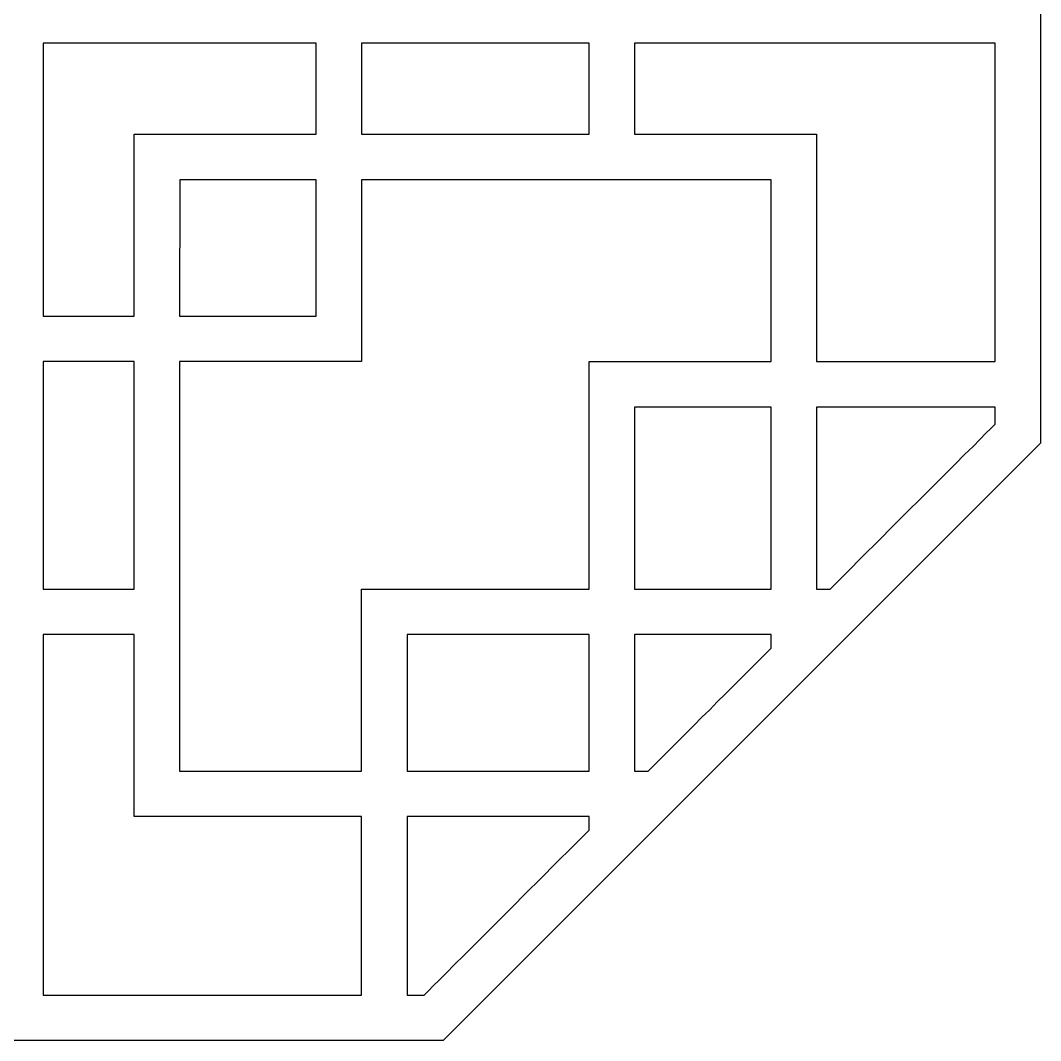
# Model space of a CAD drawing. Header units: centimetres. Extents: x -7.3 to 5.7, y -13.2 to 13.7.
# Drawn here: x -0.8 to 5.72, y 0.62 to 7.15 of the extents above; entities that cross this region are included whole.
import ezdxf

# ---------------------------------------------------------------- set-up
doc = ezdxf.new("R2010")
doc.units = ezdxf.units.CM
doc.header["$MEASUREMENT"] = 0
doc.layers.add('layer 1', color=7, linetype='Continuous')

msp = doc.modelspace()

# ---------------------------------------------------------------- linework, layer by layer
at = {"layer": 'layer 1', "color": 177}
for points, knots in [([(5.72088, 9.84734), (5.72088, 9.84734), (1.89988, 13.66834), (1.89988, 13.66834), (1.89988, 13.66834), (1.89988, 13.66834), (-3.50464, 13.66834), (-3.50464, 13.66834), (-3.50464, 13.66834), (-3.50464, 13.66834), (-7.32564, 9.84734), (-7.32564, 9.84734), (-7.32564, 9.84734), (-7.32564, 9.84734), (-7.32564, 4.44282), (-7.32564, 4.44282), (-7.32564, 4.44282), (-7.32564, 4.44282), (-3.50464, 0.62182), (-3.50464, 0.62182), (-3.50464, 0.62182), (-3.50464, 0.62182), (1.89988, 0.62182), (1.89988, 0.62182), (1.89988, 0.62182), (1.89988, 0.62182), (5.72088, 4.44282), (5.72088, 4.44282), (5.72088, 4.44282), (5.72088, 4.44282), (5.72088, 9.84734), (5.72088, 9.84734), (5.72088, 9.84734), (5.72088, 9.84734), (5.72088, 9.84734), (5.72088, 9.84734)], [0, 0, 0, 0, 0.1, 0.1, 0.1, 0.1, 0.2, 0.2, 0.2, 0.2, 0.3, 0.3, 0.3, 0.3, 0.4, 0.4, 0.4, 0.4, 0.5, 0.5, 0.5, 0.5, 0.6, 0.6, 0.6, 0.6, 0.7, 0.7, 0.7, 0.7, 0.8, 0.8, 0.8, 0.8, 1, 1, 1, 1]), ([(-0.65724, 6.99994), (-0.65724, 6.99994), (1.08773, 6.99994), (1.08773, 6.99994), (1.08773, 6.99994), (1.08773, 6.99994), (1.08773, 6.41774), (1.08773, 6.41774), (1.08773, 6.41774), (1.08773, 6.41774), (-0.07504, 6.41774), (-0.07504, 6.41774), (-0.07504, 6.41774), (-0.07504, 6.41774), (-0.07504, 5.25414), (-0.07504, 5.25414), (-0.07504, 5.25414), (-0.07504, 5.25414), (-0.65724, 5.25414), (-0.65724, 5.25414), (-0.65724, 5.25414), (-0.65724, 5.25414), (-0.65724, 6.99994), (-0.65724, 6.99994)], [0, 0, 0, 0, 0.1428571, 0.1428571, 0.1428571, 0.1428571, 0.2857143, 0.2857143, 0.2857143, 0.2857143, 0.4285714, 0.4285714, 0.4285714, 0.4285714, 0.5714286, 0.5714286, 0.5714286, 0.5714286, 0.7142857, 0.7142857, 0.7142857, 0.7142857, 1, 1, 1, 1]), ([(1.37883, 6.99994), (1.37883, 6.99994), (2.83352, 6.99994), (2.83352, 6.99994), (2.83352, 6.99994), (2.83352, 6.99994), (2.83352, 6.41774), (2.83352, 6.41774), (2.83352, 6.41774), (2.83352, 6.41774), (1.37883, 6.41774), (1.37883, 6.41774), (1.37883, 6.41774), (1.37883, 6.41774), (1.37883, 6.99994), (1.37883, 6.99994), (1.37883, 6.99994), (1.37883, 6.99994), (1.37883, 6.99994), (1.37883, 6.99994)], [0, 0, 0, 0, 0.1666667, 0.1666667, 0.1666667, 0.1666667, 0.3333333, 0.3333333, 0.3333333, 0.3333333, 0.5, 0.5, 0.5, 0.5, 0.6666667, 0.6666667, 0.6666667, 0.6666667, 1, 1, 1, 1]), ([(5.42977, 4.96386), (5.42977, 4.96386), (4.2882, 4.96386), (4.2882, 4.96386), (4.2882, 4.96386), (4.2882, 4.96386), (4.2882, 6.41774), (4.2882, 6.41774), (4.2882, 6.41774), (4.2882, 6.41774), (3.12462, 6.41774), (3.12462, 6.41774), (3.12462, 6.41774), (3.12462, 6.41774), (3.12462, 6.99994), (3.12462, 6.99994), (3.12462, 6.99994), (3.12462, 6.99994), (5.42977, 6.99994), (5.42977, 6.99994), (5.42977, 6.99994), (5.42977, 6.99994), (5.42977, 6.8499), (5.42977, 6.8499), (5.42977, 6.8499), (5.42977, 6.8499), (5.42977, 6.70068), (5.42977, 6.70068), (5.42977, 6.70068), (5.42977, 6.70068), (5.42977, 6.5539), (5.42977, 6.5539), (5.42977, 6.5539), (5.42977, 6.5539), (5.42977, 6.40795), (5.42977, 6.40795), (5.42977, 6.40795), (5.42977, 6.40795), (5.42977, 6.26444), (5.42977, 6.26444), (5.42977, 6.26444), (5.42977, 6.26444), (5.42977, 6.12337), (5.42977, 6.12337), (5.42977, 6.12337), (5.42977, 6.12337), (5.42977, 5.98557), (5.42977, 5.98557), (5.42977, 5.98557), (5.42977, 5.98557), (5.42977, 5.85184), (5.42977, 5.85184), (5.42977, 5.85184), (5.42977, 5.85184), (5.42977, 5.72219), (5.42977, 5.72219), (5.42977, 5.72219), (5.42977, 5.72219), (5.42977, 5.59661), (5.42977, 5.59661), (5.42977, 5.59661), (5.42977, 5.59661), (5.42977, 5.47593), (5.42977, 5.47593), (5.42977, 5.47593), (5.42977, 5.47593), (5.42977, 5.36097), (5.42977, 5.36097), (5.42977, 5.36097), (5.42977, 5.36097), (5.42977, 5.2517), (5.42977, 5.2517), (5.42977, 5.2517), (5.42977, 5.2517), (5.42977, 5.14896), (5.42977, 5.14896), (5.42977, 5.14896), (5.42977, 5.14896), (5.42977, 5.05274), (5.42977, 5.05274), (5.42977, 5.05274), (5.42977, 5.05274), (5.42977, 4.96386), (5.42977, 4.96386), (5.42977, 4.96386), (5.42977, 4.96386), (5.42977, 4.96386), (5.42977, 4.96386)], [0, 0, 0, 0, 0.0434783, 0.0434783, 0.0434783, 0.0434783, 0.0869565, 0.0869565, 0.0869565, 0.0869565, 0.1304348, 0.1304348, 0.1304348, 0.1304348, 0.173913, 0.173913, 0.173913, 0.173913, 0.2173913, 0.2173913, 0.2173913, 0.2173913, 0.2608696, 0.2608696, 0.2608696, 0.2608696, 0.3043478, 0.3043478, 0.3043478, 0.3043478, 0.3478261, 0.3478261, 0.3478261, 0.3478261, 0.3913043, 0.3913043, 0.3913043, 0.3913043, 0.4347826, 0.4347826, 0.4347826, 0.4347826, 0.4782609, 0.4782609, 0.4782609, 0.4782609, 0.5217391, 0.5217391, 0.5217391, 0.5217391, 0.5652174, 0.5652174, 0.5652174, 0.5652174, 0.6086957, 0.6086957, 0.6086957, 0.6086957, 0.6521739, 0.6521739, 0.6521739, 0.6521739, 0.6956522, 0.6956522, 0.6956522, 0.6956522, 0.7391304, 0.7391304, 0.7391304, 0.7391304, 0.7826087, 0.7826087, 0.7826087, 0.7826087, 0.826087, 0.826087, 0.826087, 0.826087, 0.8695652, 0.8695652, 0.8695652, 0.8695652, 0.9130435, 0.9130435, 0.9130435, 0.9130435, 1, 1, 1, 1]), ([(0.21606, 6.12663), (0.21606, 6.12663), (1.08773, 6.12663), (1.08773, 6.12663), (1.08773, 6.12663), (1.08773, 6.12663), (1.08854, 5.25414), (1.08854, 5.25414), (1.08854, 5.25414), (1.08854, 5.25414), (0.21525, 5.25414), (0.21525, 5.25414), (0.21525, 5.25414), (0.21525, 5.25414), (0.21606, 6.12663), (0.21606, 6.12663), (0.21606, 6.12663), (0.21606, 6.12663), (0.21606, 6.12663), (0.21606, 6.12663)], [0, 0, 0, 0, 0.1666667, 0.1666667, 0.1666667, 0.1666667, 0.3333333, 0.3333333, 0.3333333, 0.3333333, 0.5, 0.5, 0.5, 0.5, 0.6666667, 0.6666667, 0.6666667, 0.6666667, 1, 1, 1, 1]), ([(0.21525, 4.96386), (0.21525, 4.96386), (1.37883, 4.96386), (1.37883, 4.96386), (1.37883, 4.96386), (1.37883, 4.96386), (1.37883, 6.12663), (1.37883, 6.12663), (1.37883, 6.12663), (1.37883, 6.12663), (3.99711, 6.12663), (3.99711, 6.12663), (3.99711, 6.12663), (3.99711, 6.12663), (3.99711, 4.96386), (3.99711, 4.96386), (3.99711, 4.96386), (3.99711, 4.96386), (2.83352, 4.96386), (2.83352, 4.96386), (2.83352, 4.96386), (2.83352, 4.96386), (2.83352, 3.50917), (2.83352, 3.50917), (2.83352, 3.50917), (2.83352, 3.50917), (1.37883, 3.50917), (1.37883, 3.50917), (1.37883, 3.50917), (1.37883, 3.50917), (1.37883, 2.34559), (1.37883, 2.34559), (1.37883, 2.34559), (1.37883, 2.34559), (0.21525, 2.34559), (0.21525, 2.34559), (0.21525, 2.34559), (0.21525, 2.34559), (0.21525, 4.96386), (0.21525, 4.96386)], [0, 0, 0, 0, 0.0909091, 0.0909091, 0.0909091, 0.0909091, 0.1818182, 0.1818182, 0.1818182, 0.1818182, 0.2727273, 0.2727273, 0.2727273, 0.2727273, 0.3636364, 0.3636364, 0.3636364, 0.3636364, 0.4545455, 0.4545455, 0.4545455, 0.4545455, 0.5454545, 0.5454545, 0.5454545, 0.5454545, 0.6363636, 0.6363636, 0.6363636, 0.6363636, 0.7272727, 0.7272727, 0.7272727, 0.7272727, 0.8181818, 0.8181818, 0.8181818, 0.8181818, 1, 1, 1, 1]), ([(-0.65724, 4.96386), (-0.65724, 4.96386), (-0.07504, 4.96386), (-0.07504, 4.96386), (-0.07504, 4.96386), (-0.07504, 4.96386), (-0.07504, 3.50917), (-0.07504, 3.50917), (-0.07504, 3.50917), (-0.07504, 3.50917), (-0.65724, 3.50917), (-0.65724, 3.50917), (-0.65724, 3.50917), (-0.65724, 3.50917), (-0.65724, 4.96386), (-0.65724, 4.96386), (-0.65724, 4.96386), (-0.65724, 4.96386), (-0.65724, 4.96386), (-0.65724, 4.96386)], [0, 0, 0, 0, 0.1666667, 0.1666667, 0.1666667, 0.1666667, 0.3333333, 0.3333333, 0.3333333, 0.3333333, 0.5, 0.5, 0.5, 0.5, 0.6666667, 0.6666667, 0.6666667, 0.6666667, 1, 1, 1, 1]), ([(3.12462, 3.50917), (3.12462, 3.50917), (3.12462, 4.67276), (3.12462, 4.67276), (3.12462, 4.67276), (3.12462, 4.67276), (3.99711, 4.67276), (3.99711, 4.67276), (3.99711, 4.67276), (3.99711, 4.67276), (3.99711, 3.50917), (3.99711, 3.50917), (3.99711, 3.50917), (3.99711, 3.50917), (3.12462, 3.50917), (3.12462, 3.50917), (3.12462, 3.50917), (3.12462, 3.50917), (3.12462, 3.50917), (3.12462, 3.50917)], [0, 0, 0, 0, 0.1666667, 0.1666667, 0.1666667, 0.1666667, 0.3333333, 0.3333333, 0.3333333, 0.3333333, 0.5, 0.5, 0.5, 0.5, 0.6666667, 0.6666667, 0.6666667, 0.6666667, 1, 1, 1, 1]), ([(4.2882, 3.50917), (4.2882, 3.50917), (4.2882, 4.67276), (4.2882, 4.67276), (4.2882, 4.67276), (4.2882, 4.67276), (5.42977, 4.67276), (5.42977, 4.67276), (5.42977, 4.67276), (5.42977, 4.67276), (5.42977, 4.63036), (5.42977, 4.63036), (5.42977, 4.63036), (5.42977, 4.63036), (5.42977, 4.59856), (5.42977, 4.59856), (5.42977, 4.59856), (5.42977, 4.59856), (5.42977, 4.57572), (5.42977, 4.57572), (5.42977, 4.57572), (5.42977, 4.57572), (5.42977, 4.5635), (5.42977, 4.5635), (5.42977, 4.5635), (5.42977, 4.5635), (5.41999, 4.55289), (5.41999, 4.55289), (5.41999, 4.55289), (5.41999, 4.55289), (5.39961, 4.53332), (5.39961, 4.53332), (5.39961, 4.53332), (5.39961, 4.53332), (5.37106, 4.50479), (5.37106, 4.50479), (5.37106, 4.50479), (5.37106, 4.50479), (5.33356, 4.46728), (5.33356, 4.46728), (5.33356, 4.46728), (5.33356, 4.46728), (5.28871, 4.42162), (5.28871, 4.42162), (5.28871, 4.42162), (5.28871, 4.42162), (5.2349, 4.36861), (5.2349, 4.36861), (5.2349, 4.36861), (5.2349, 4.36861), (5.17456, 4.30827), (5.17456, 4.30827), (5.17456, 4.30827), (5.17456, 4.30827), (5.10769, 4.24141), (5.10769, 4.24141), (5.10769, 4.24141), (5.10769, 4.24141), (5.03349, 4.16721), (5.03349, 4.16721), (5.03349, 4.16721), (5.03349, 4.16721), (4.9544, 4.08811), (4.9544, 4.08811), (4.9544, 4.08811), (4.9544, 4.08811), (4.86877, 4.0025), (4.86877, 4.0025), (4.86877, 4.0025), (4.86877, 4.0025), (4.77908, 3.9128), (4.77908, 3.9128), (4.77908, 3.9128), (4.77908, 3.9128), (4.68368, 3.8174), (4.68368, 3.8174), (4.68368, 3.8174), (4.68368, 3.8174), (4.58501, 3.71874), (4.58501, 3.71874), (4.58501, 3.71874), (4.58501, 3.71874), (4.48146, 3.61517), (4.48146, 3.61517), (4.48146, 3.61517), (4.48146, 3.61517), (4.37546, 3.50917), (4.37546, 3.50917), (4.37546, 3.50917), (4.37546, 3.50917), (4.2882, 3.50917), (4.2882, 3.50917), (4.2882, 3.50917), (4.2882, 3.50917), (4.2882, 3.50917), (4.2882, 3.50917)], [0, 0, 0, 0, 0.04, 0.04, 0.04, 0.04, 0.08, 0.08, 0.08, 0.08, 0.12, 0.12, 0.12, 0.12, 0.16, 0.16, 0.16, 0.16, 0.2, 0.2, 0.2, 0.2, 0.24, 0.24, 0.24, 0.24, 0.28, 0.28, 0.28, 0.28, 0.32, 0.32, 0.32, 0.32, 0.36, 0.36, 0.36, 0.36, 0.4, 0.4, 0.4, 0.4, 0.44, 0.44, 0.44, 0.44, 0.48, 0.48, 0.48, 0.48, 0.52, 0.52, 0.52, 0.52, 0.56, 0.56, 0.56, 0.56, 0.6, 0.6, 0.6, 0.6, 0.64, 0.64, 0.64, 0.64, 0.68, 0.68, 0.68, 0.68, 0.72, 0.72, 0.72, 0.72, 0.76, 0.76, 0.76, 0.76, 0.8, 0.8, 0.8, 0.8, 0.84, 0.84, 0.84, 0.84, 0.88, 0.88, 0.88, 0.88, 0.92, 0.92, 0.92, 0.92, 1, 1, 1, 1]), ([(-0.65724, 3.21808), (-0.65724, 3.21808), (-0.07504, 3.21808), (-0.07504, 3.21808), (-0.07504, 3.21808), (-0.07504, 3.21808), (-0.07504, 2.05448), (-0.07504, 2.05448), (-0.07504, 2.05448), (-0.07504, 2.05448), (1.37883, 2.05448), (1.37883, 2.05448), (1.37883, 2.05448), (1.37883, 2.05448), (1.37883, 0.91291), (1.37883, 0.91291), (1.37883, 0.91291), (1.37883, 0.91291), (1.28996, 0.91291), (1.28996, 0.91291), (1.28996, 0.91291), (1.28996, 0.91291), (1.19374, 0.91291), (1.19374, 0.91291), (1.19374, 0.91291), (1.19374, 0.91291), (1.091, 0.91291), (1.091, 0.91291), (1.091, 0.91291), (1.091, 0.91291), (0.98173, 0.91291), (0.98173, 0.91291), (0.98173, 0.91291), (0.98173, 0.91291), (0.86675, 0.91291), (0.86675, 0.91291), (0.86675, 0.91291), (0.86675, 0.91291), (0.74607, 0.91291), (0.74607, 0.91291), (0.74607, 0.91291), (0.74607, 0.91291), (0.6205, 0.91291), (0.6205, 0.91291), (0.6205, 0.91291), (0.6205, 0.91291), (0.49086, 0.91291), (0.49086, 0.91291), (0.49086, 0.91291), (0.49086, 0.91291), (0.35713, 0.91291), (0.35713, 0.91291), (0.35713, 0.91291), (0.35713, 0.91291), (0.21932, 0.91291), (0.21932, 0.91291), (0.21932, 0.91291), (0.21932, 0.91291), (0.07826, 0.91291), (0.07826, 0.91291), (0.07826, 0.91291), (0.07826, 0.91291), (-0.06525, 0.91291), (-0.06525, 0.91291), (-0.06525, 0.91291), (-0.06525, 0.91291), (-0.21039, 0.91291), (-0.21039, 0.91291), (-0.21039, 0.91291), (-0.21039, 0.91291), (-0.35799, 0.91291), (-0.35799, 0.91291), (-0.35799, 0.91291), (-0.35799, 0.91291), (-0.5072, 0.91291), (-0.5072, 0.91291), (-0.5072, 0.91291), (-0.5072, 0.91291), (-0.65724, 0.91291), (-0.65724, 0.91291), (-0.65724, 0.91291), (-0.65724, 0.91291), (-0.65724, 3.21808), (-0.65724, 3.21808)], [0, 0, 0, 0, 0.0454545, 0.0454545, 0.0454545, 0.0454545, 0.0909091, 0.0909091, 0.0909091, 0.0909091, 0.1363636, 0.1363636, 0.1363636, 0.1363636, 0.1818182, 0.1818182, 0.1818182, 0.1818182, 0.2272727, 0.2272727, 0.2272727, 0.2272727, 0.2727273, 0.2727273, 0.2727273, 0.2727273, 0.3181818, 0.3181818, 0.3181818, 0.3181818, 0.3636364, 0.3636364, 0.3636364, 0.3636364, 0.4090909, 0.4090909, 0.4090909, 0.4090909, 0.4545455, 0.4545455, 0.4545455, 0.4545455, 0.5, 0.5, 0.5, 0.5, 0.5454545, 0.5454545, 0.5454545, 0.5454545, 0.5909091, 0.5909091, 0.5909091, 0.5909091, 0.6363636, 0.6363636, 0.6363636, 0.6363636, 0.6818182, 0.6818182, 0.6818182, 0.6818182, 0.7272727, 0.7272727, 0.7272727, 0.7272727, 0.7727273, 0.7727273, 0.7727273, 0.7727273, 0.8181818, 0.8181818, 0.8181818, 0.8181818, 0.8636364, 0.8636364, 0.8636364, 0.8636364, 0.9090909, 0.9090909, 0.9090909, 0.9090909, 1, 1, 1, 1]), ([(1.66994, 3.21808), (1.66994, 3.21808), (2.83352, 3.21808), (2.83352, 3.21808), (2.83352, 3.21808), (2.83352, 3.21808), (2.83352, 2.34559), (2.83352, 2.34559), (2.83352, 2.34559), (2.83352, 2.34559), (1.66994, 2.34559), (1.66994, 2.34559), (1.66994, 2.34559), (1.66994, 2.34559), (1.66994, 3.21808), (1.66994, 3.21808), (1.66994, 3.21808), (1.66994, 3.21808), (1.66994, 3.21808), (1.66994, 3.21808)], [0, 0, 0, 0, 0.1666667, 0.1666667, 0.1666667, 0.1666667, 0.3333333, 0.3333333, 0.3333333, 0.3333333, 0.5, 0.5, 0.5, 0.5, 0.6666667, 0.6666667, 0.6666667, 0.6666667, 1, 1, 1, 1]), ([(3.21186, 2.34559), (3.21186, 2.34559), (3.12462, 2.34559), (3.12462, 2.34559), (3.12462, 2.34559), (3.12462, 2.34559), (3.1238, 3.21808), (3.1238, 3.21808), (3.1238, 3.21808), (3.1238, 3.21808), (3.99711, 3.21808), (3.99711, 3.21808), (3.99711, 3.21808), (3.99711, 3.21808), (3.99711, 3.13082), (3.99711, 3.13082), (3.99711, 3.13082), (3.99711, 3.13082), (3.94818, 3.0819), (3.94818, 3.0819), (3.94818, 3.0819), (3.94818, 3.0819), (3.90007, 3.03379), (3.90007, 3.03379), (3.90007, 3.03379), (3.90007, 3.03379), (3.85114, 2.98487), (3.85114, 2.98487), (3.85114, 2.98487), (3.85114, 2.98487), (3.80141, 2.93512), (3.80141, 2.93512), (3.80141, 2.93512), (3.80141, 2.93512), (3.75249, 2.8862), (3.75249, 2.8862), (3.75249, 2.8862), (3.75249, 2.8862), (3.70356, 2.83728), (3.70356, 2.83728), (3.70356, 2.83728), (3.70356, 2.83728), (3.65382, 2.78754), (3.65382, 2.78754), (3.65382, 2.78754), (3.65382, 2.78754), (3.60489, 2.7378), (3.60489, 2.7378), (3.60489, 2.7378), (3.60489, 2.7378), (3.55516, 2.68887), (3.55516, 2.68887), (3.55516, 2.68887), (3.55516, 2.68887), (3.50541, 2.63914), (3.50541, 2.63914), (3.50541, 2.63914), (3.50541, 2.63914), (3.45649, 2.59021), (3.45649, 2.59021), (3.45649, 2.59021), (3.45649, 2.59021), (3.40756, 2.54047), (3.40756, 2.54047), (3.40756, 2.54047), (3.40756, 2.54047), (3.35783, 2.49154), (3.35783, 2.49154), (3.35783, 2.49154), (3.35783, 2.49154), (3.30891, 2.44262), (3.30891, 2.44262), (3.30891, 2.44262), (3.30891, 2.44262), (3.26079, 2.39452), (3.26079, 2.39452), (3.26079, 2.39452), (3.26079, 2.39452), (3.21186, 2.34559), (3.21186, 2.34559), (3.21186, 2.34559), (3.21186, 2.34559), (3.21186, 2.34559), (3.21186, 2.34559)], [0, 0, 0, 0, 0.0454545, 0.0454545, 0.0454545, 0.0454545, 0.0909091, 0.0909091, 0.0909091, 0.0909091, 0.1363636, 0.1363636, 0.1363636, 0.1363636, 0.1818182, 0.1818182, 0.1818182, 0.1818182, 0.2272727, 0.2272727, 0.2272727, 0.2272727, 0.2727273, 0.2727273, 0.2727273, 0.2727273, 0.3181818, 0.3181818, 0.3181818, 0.3181818, 0.3636364, 0.3636364, 0.3636364, 0.3636364, 0.4090909, 0.4090909, 0.4090909, 0.4090909, 0.4545455, 0.4545455, 0.4545455, 0.4545455, 0.5, 0.5, 0.5, 0.5, 0.5454545, 0.5454545, 0.5454545, 0.5454545, 0.5909091, 0.5909091, 0.5909091, 0.5909091, 0.6363636, 0.6363636, 0.6363636, 0.6363636, 0.6818182, 0.6818182, 0.6818182, 0.6818182, 0.7272727, 0.7272727, 0.7272727, 0.7272727, 0.7727273, 0.7727273, 0.7727273, 0.7727273, 0.8181818, 0.8181818, 0.8181818, 0.8181818, 0.8636364, 0.8636364, 0.8636364, 0.8636364, 0.9090909, 0.9090909, 0.9090909, 0.9090909, 1, 1, 1, 1]), ([(1.7792, 0.91291), (1.7792, 0.91291), (1.76696, 0.91291), (1.76696, 0.91291), (1.76696, 0.91291), (1.76696, 0.91291), (1.74413, 0.91291), (1.74413, 0.91291), (1.74413, 0.91291), (1.74413, 0.91291), (1.71234, 0.91291), (1.71234, 0.91291), (1.71234, 0.91291), (1.71234, 0.91291), (1.66994, 0.91291), (1.66994, 0.91291), (1.66994, 0.91291), (1.66994, 0.91291), (1.66994, 2.05448), (1.66994, 2.05448), (1.66994, 2.05448), (1.66994, 2.05448), (2.83352, 2.05448), (2.83352, 2.05448), (2.83352, 2.05448), (2.83352, 2.05448), (2.83352, 1.96724), (2.83352, 1.96724), (2.83352, 1.96724), (2.83352, 1.96724), (2.72751, 1.86042), (2.72751, 1.86042), (2.72751, 1.86042), (2.72751, 1.86042), (2.62396, 1.75768), (2.62396, 1.75768), (2.62396, 1.75768), (2.62396, 1.75768), (2.52529, 1.65902), (2.52529, 1.65902), (2.52529, 1.65902), (2.52529, 1.65902), (2.4299, 1.56361), (2.4299, 1.56361), (2.4299, 1.56361), (2.4299, 1.56361), (2.3402, 1.47391), (2.3402, 1.47391), (2.3402, 1.47391), (2.3402, 1.47391), (2.25458, 1.3883), (2.25458, 1.3883), (2.25458, 1.3883), (2.25458, 1.3883), (2.17549, 1.3092), (2.17549, 1.3092), (2.17549, 1.3092), (2.17549, 1.3092), (2.10128, 1.23501), (2.10128, 1.23501), (2.10128, 1.23501), (2.10128, 1.23501), (2.03442, 1.16814), (2.03442, 1.16814), (2.03442, 1.16814), (2.03442, 1.16814), (1.97408, 1.1078), (1.97408, 1.1078), (1.97408, 1.1078), (1.97408, 1.1078), (1.92026, 1.05399), (1.92026, 1.05399), (1.92026, 1.05399), (1.92026, 1.05399), (1.87542, 1.00913), (1.87542, 1.00913), (1.87542, 1.00913), (1.87542, 1.00913), (1.83791, 0.97162), (1.83791, 0.97162), (1.83791, 0.97162), (1.83791, 0.97162), (1.80936, 0.94309), (1.80936, 0.94309), (1.80936, 0.94309), (1.80936, 0.94309), (1.78979, 0.9227), (1.78979, 0.9227), (1.78979, 0.9227), (1.78979, 0.9227), (1.7792, 0.91291), (1.7792, 0.91291), (1.7792, 0.91291), (1.7792, 0.91291), (1.7792, 0.91291), (1.7792, 0.91291)], [0, 0, 0, 0, 0.04, 0.04, 0.04, 0.04, 0.08, 0.08, 0.08, 0.08, 0.12, 0.12, 0.12, 0.12, 0.16, 0.16, 0.16, 0.16, 0.2, 0.2, 0.2, 0.2, 0.24, 0.24, 0.24, 0.24, 0.28, 0.28, 0.28, 0.28, 0.32, 0.32, 0.32, 0.32, 0.36, 0.36, 0.36, 0.36, 0.4, 0.4, 0.4, 0.4, 0.44, 0.44, 0.44, 0.44, 0.48, 0.48, 0.48, 0.48, 0.52, 0.52, 0.52, 0.52, 0.56, 0.56, 0.56, 0.56, 0.6, 0.6, 0.6, 0.6, 0.64, 0.64, 0.64, 0.64, 0.68, 0.68, 0.68, 0.68, 0.72, 0.72, 0.72, 0.72, 0.76, 0.76, 0.76, 0.76, 0.8, 0.8, 0.8, 0.8, 0.84, 0.84, 0.84, 0.84, 0.88, 0.88, 0.88, 0.88, 0.92, 0.92, 0.92, 0.92, 1, 1, 1, 1])]:
    msp.add_open_spline(points, degree=3, knots=knots, dxfattribs=at)
at = {"layer": 'layer 1', "lineweight": 9}
for points, knots in [([(5.72088, 9.84734), (5.72088, 9.84734), (1.89988, 13.66834), (1.89988, 13.66834), (1.89988, 13.66834), (1.89988, 13.66834), (-3.50464, 13.66834), (-3.50464, 13.66834), (-3.50464, 13.66834), (-3.50464, 13.66834), (-7.32564, 9.84734), (-7.32564, 9.84734), (-7.32564, 9.84734), (-7.32564, 9.84734), (-7.32564, 4.44282), (-7.32564, 4.44282), (-7.32564, 4.44282), (-7.32564, 4.44282), (-3.50464, 0.62182), (-3.50464, 0.62182), (-3.50464, 0.62182), (-3.50464, 0.62182), (1.89988, 0.62182), (1.89988, 0.62182), (1.89988, 0.62182), (1.89988, 0.62182), (5.72088, 4.44282), (5.72088, 4.44282), (5.72088, 4.44282), (5.72088, 4.44282), (5.72088, 9.84734), (5.72088, 9.84734), (5.72088, 9.84734), (5.72088, 9.84734), (5.72088, 9.84734), (5.72088, 9.84734)], [0, 0, 0, 0, 0.1, 0.1, 0.1, 0.1, 0.2, 0.2, 0.2, 0.2, 0.3, 0.3, 0.3, 0.3, 0.4, 0.4, 0.4, 0.4, 0.5, 0.5, 0.5, 0.5, 0.6, 0.6, 0.6, 0.6, 0.7, 0.7, 0.7, 0.7, 0.8, 0.8, 0.8, 0.8, 1, 1, 1, 1]), ([(-0.65724, 6.99994), (-0.65724, 6.99994), (1.08773, 6.99994), (1.08773, 6.99994), (1.08773, 6.99994), (1.08773, 6.99994), (1.08773, 6.41774), (1.08773, 6.41774), (1.08773, 6.41774), (1.08773, 6.41774), (-0.07504, 6.41774), (-0.07504, 6.41774), (-0.07504, 6.41774), (-0.07504, 6.41774), (-0.07504, 5.25414), (-0.07504, 5.25414), (-0.07504, 5.25414), (-0.07504, 5.25414), (-0.65724, 5.25414), (-0.65724, 5.25414)], [0, 0, 0, 0, 0.1666667, 0.1666667, 0.1666667, 0.1666667, 0.3333333, 0.3333333, 0.3333333, 0.3333333, 0.5, 0.5, 0.5, 0.5, 0.6666667, 0.6666667, 0.6666667, 0.6666667, 1, 1, 1, 1]), ([(1.37883, 6.99994), (1.37883, 6.99994), (2.83352, 6.99994), (2.83352, 6.99994), (2.83352, 6.99994), (2.83352, 6.99994), (2.83352, 6.41774), (2.83352, 6.41774), (2.83352, 6.41774), (2.83352, 6.41774), (1.37883, 6.41774), (1.37883, 6.41774), (1.37883, 6.41774), (1.37883, 6.41774), (1.37883, 6.99994), (1.37883, 6.99994), (1.37883, 6.99994), (1.37883, 6.99994), (1.37883, 6.99994), (1.37883, 6.99994)], [0, 0, 0, 0, 0.1666667, 0.1666667, 0.1666667, 0.1666667, 0.3333333, 0.3333333, 0.3333333, 0.3333333, 0.5, 0.5, 0.5, 0.5, 0.6666667, 0.6666667, 0.6666667, 0.6666667, 1, 1, 1, 1]), ([(5.42977, 4.96386), (5.42977, 4.96386), (4.2882, 4.96386), (4.2882, 4.96386), (4.2882, 4.96386), (4.2882, 4.96386), (4.2882, 6.41774), (4.2882, 6.41774), (4.2882, 6.41774), (4.2882, 6.41774), (3.12462, 6.41774), (3.12462, 6.41774), (3.12462, 6.41774), (3.12462, 6.41774), (3.12462, 6.99994), (3.12462, 6.99994), (3.12462, 6.99994), (3.12462, 6.99994), (5.42977, 6.99994), (5.42977, 6.99994), (5.42977, 6.99994), (5.42977, 6.99994), (5.42977, 6.8499), (5.42977, 6.8499), (5.42977, 6.8499), (5.42977, 6.8499), (5.42977, 6.70068), (5.42977, 6.70068), (5.42977, 6.70068), (5.42977, 6.70068), (5.42977, 6.5539), (5.42977, 6.5539), (5.42977, 6.5539), (5.42977, 6.5539), (5.42977, 6.40795), (5.42977, 6.40795), (5.42977, 6.40795), (5.42977, 6.40795), (5.42977, 6.26444), (5.42977, 6.26444), (5.42977, 6.26444), (5.42977, 6.26444), (5.42977, 6.12337), (5.42977, 6.12337), (5.42977, 6.12337), (5.42977, 6.12337), (5.42977, 5.98557), (5.42977, 5.98557), (5.42977, 5.98557), (5.42977, 5.98557), (5.42977, 5.85184), (5.42977, 5.85184), (5.42977, 5.85184), (5.42977, 5.85184), (5.42977, 5.72219), (5.42977, 5.72219), (5.42977, 5.72219), (5.42977, 5.72219), (5.42977, 5.59661), (5.42977, 5.59661), (5.42977, 5.59661), (5.42977, 5.59661), (5.42977, 5.47593), (5.42977, 5.47593), (5.42977, 5.47593), (5.42977, 5.47593), (5.42977, 5.36097), (5.42977, 5.36097), (5.42977, 5.36097), (5.42977, 5.36097), (5.42977, 5.2517), (5.42977, 5.2517), (5.42977, 5.2517), (5.42977, 5.2517), (5.42977, 5.14896), (5.42977, 5.14896), (5.42977, 5.14896), (5.42977, 5.14896), (5.42977, 5.05274), (5.42977, 5.05274), (5.42977, 5.05274), (5.42977, 5.05274), (5.42977, 4.96386), (5.42977, 4.96386), (5.42977, 4.96386), (5.42977, 4.96386), (5.42977, 4.96386), (5.42977, 4.96386)], [0, 0, 0, 0, 0.0434783, 0.0434783, 0.0434783, 0.0434783, 0.0869565, 0.0869565, 0.0869565, 0.0869565, 0.1304348, 0.1304348, 0.1304348, 0.1304348, 0.173913, 0.173913, 0.173913, 0.173913, 0.2173913, 0.2173913, 0.2173913, 0.2173913, 0.2608696, 0.2608696, 0.2608696, 0.2608696, 0.3043478, 0.3043478, 0.3043478, 0.3043478, 0.3478261, 0.3478261, 0.3478261, 0.3478261, 0.3913043, 0.3913043, 0.3913043, 0.3913043, 0.4347826, 0.4347826, 0.4347826, 0.4347826, 0.4782609, 0.4782609, 0.4782609, 0.4782609, 0.5217391, 0.5217391, 0.5217391, 0.5217391, 0.5652174, 0.5652174, 0.5652174, 0.5652174, 0.6086957, 0.6086957, 0.6086957, 0.6086957, 0.6521739, 0.6521739, 0.6521739, 0.6521739, 0.6956522, 0.6956522, 0.6956522, 0.6956522, 0.7391304, 0.7391304, 0.7391304, 0.7391304, 0.7826087, 0.7826087, 0.7826087, 0.7826087, 0.826087, 0.826087, 0.826087, 0.826087, 0.8695652, 0.8695652, 0.8695652, 0.8695652, 0.9130435, 0.9130435, 0.9130435, 0.9130435, 1, 1, 1, 1]), ([(0.21606, 6.12663), (0.21606, 6.12663), (1.08773, 6.12663), (1.08773, 6.12663), (1.08773, 6.12663), (1.08773, 6.12663), (1.08854, 5.25414), (1.08854, 5.25414), (1.08854, 5.25414), (1.08854, 5.25414), (0.21525, 5.25414), (0.21525, 5.25414), (0.21525, 5.25414), (0.21525, 5.25414), (0.21606, 6.12663), (0.21606, 6.12663), (0.21606, 6.12663), (0.21606, 6.12663), (0.21606, 6.12663), (0.21606, 6.12663)], [0, 0, 0, 0, 0.1666667, 0.1666667, 0.1666667, 0.1666667, 0.3333333, 0.3333333, 0.3333333, 0.3333333, 0.5, 0.5, 0.5, 0.5, 0.6666667, 0.6666667, 0.6666667, 0.6666667, 1, 1, 1, 1]), ([(0.21525, 4.96386), (0.21525, 4.96386), (1.37883, 4.96386), (1.37883, 4.96386), (1.37883, 4.96386), (1.37883, 4.96386), (1.37883, 6.12663), (1.37883, 6.12663), (1.37883, 6.12663), (1.37883, 6.12663), (3.99711, 6.12663), (3.99711, 6.12663), (3.99711, 6.12663), (3.99711, 6.12663), (3.99711, 4.96386), (3.99711, 4.96386), (3.99711, 4.96386), (3.99711, 4.96386), (2.83352, 4.96386), (2.83352, 4.96386), (2.83352, 4.96386), (2.83352, 4.96386), (2.83352, 3.50917), (2.83352, 3.50917), (2.83352, 3.50917), (2.83352, 3.50917), (1.37883, 3.50917), (1.37883, 3.50917), (1.37883, 3.50917), (1.37883, 3.50917), (1.37883, 2.34559), (1.37883, 2.34559), (1.37883, 2.34559), (1.37883, 2.34559), (0.21525, 2.34559), (0.21525, 2.34559)], [0, 0, 0, 0, 0.1, 0.1, 0.1, 0.1, 0.2, 0.2, 0.2, 0.2, 0.3, 0.3, 0.3, 0.3, 0.4, 0.4, 0.4, 0.4, 0.5, 0.5, 0.5, 0.5, 0.6, 0.6, 0.6, 0.6, 0.7, 0.7, 0.7, 0.7, 0.8, 0.8, 0.8, 0.8, 1, 1, 1, 1]), ([(-0.65724, 4.96386), (-0.65724, 4.96386), (-0.07504, 4.96386), (-0.07504, 4.96386), (-0.07504, 4.96386), (-0.07504, 4.96386), (-0.07504, 3.50917), (-0.07504, 3.50917), (-0.07504, 3.50917), (-0.07504, 3.50917), (-0.65724, 3.50917), (-0.65724, 3.50917), (-0.65724, 3.50917), (-0.65724, 3.50917), (-0.65724, 4.96386), (-0.65724, 4.96386), (-0.65724, 4.96386), (-0.65724, 4.96386), (-0.65724, 4.96386), (-0.65724, 4.96386)], [0, 0, 0, 0, 0.1666667, 0.1666667, 0.1666667, 0.1666667, 0.3333333, 0.3333333, 0.3333333, 0.3333333, 0.5, 0.5, 0.5, 0.5, 0.6666667, 0.6666667, 0.6666667, 0.6666667, 1, 1, 1, 1]), ([(3.12462, 3.50917), (3.12462, 3.50917), (3.12462, 4.67276), (3.12462, 4.67276), (3.12462, 4.67276), (3.12462, 4.67276), (3.99711, 4.67276), (3.99711, 4.67276), (3.99711, 4.67276), (3.99711, 4.67276), (3.99711, 3.50917), (3.99711, 3.50917), (3.99711, 3.50917), (3.99711, 3.50917), (3.12462, 3.50917), (3.12462, 3.50917), (3.12462, 3.50917), (3.12462, 3.50917), (3.12462, 3.50917), (3.12462, 3.50917)], [0, 0, 0, 0, 0.1666667, 0.1666667, 0.1666667, 0.1666667, 0.3333333, 0.3333333, 0.3333333, 0.3333333, 0.5, 0.5, 0.5, 0.5, 0.6666667, 0.6666667, 0.6666667, 0.6666667, 1, 1, 1, 1]), ([(4.2882, 3.50917), (4.2882, 3.50917), (4.2882, 4.67276), (4.2882, 4.67276), (4.2882, 4.67276), (4.2882, 4.67276), (5.42977, 4.67276), (5.42977, 4.67276), (5.42977, 4.67276), (5.42977, 4.67276), (5.42977, 4.63036), (5.42977, 4.63036), (5.42977, 4.63036), (5.42977, 4.63036), (5.42977, 4.59856), (5.42977, 4.59856), (5.42977, 4.59856), (5.42977, 4.59856), (5.42977, 4.57572), (5.42977, 4.57572), (5.42977, 4.57572), (5.42977, 4.57572), (5.42977, 4.5635), (5.42977, 4.5635), (5.42977, 4.5635), (5.42977, 4.5635), (5.41999, 4.55289), (5.41999, 4.55289), (5.41999, 4.55289), (5.41999, 4.55289), (5.39961, 4.53332), (5.39961, 4.53332), (5.39961, 4.53332), (5.39961, 4.53332), (5.37106, 4.50479), (5.37106, 4.50479), (5.37106, 4.50479), (5.37106, 4.50479), (5.33356, 4.46728), (5.33356, 4.46728), (5.33356, 4.46728), (5.33356, 4.46728), (5.28871, 4.42162), (5.28871, 4.42162), (5.28871, 4.42162), (5.28871, 4.42162), (5.2349, 4.36861), (5.2349, 4.36861), (5.2349, 4.36861), (5.2349, 4.36861), (5.17456, 4.30827), (5.17456, 4.30827), (5.17456, 4.30827), (5.17456, 4.30827), (5.10769, 4.24141), (5.10769, 4.24141), (5.10769, 4.24141), (5.10769, 4.24141), (5.03349, 4.16721), (5.03349, 4.16721), (5.03349, 4.16721), (5.03349, 4.16721), (4.9544, 4.08811), (4.9544, 4.08811), (4.9544, 4.08811), (4.9544, 4.08811), (4.86877, 4.0025), (4.86877, 4.0025), (4.86877, 4.0025), (4.86877, 4.0025), (4.77908, 3.9128), (4.77908, 3.9128), (4.77908, 3.9128), (4.77908, 3.9128), (4.68368, 3.8174), (4.68368, 3.8174), (4.68368, 3.8174), (4.68368, 3.8174), (4.58501, 3.71874), (4.58501, 3.71874), (4.58501, 3.71874), (4.58501, 3.71874), (4.48146, 3.61517), (4.48146, 3.61517), (4.48146, 3.61517), (4.48146, 3.61517), (4.37546, 3.50917), (4.37546, 3.50917), (4.37546, 3.50917), (4.37546, 3.50917), (4.2882, 3.50917), (4.2882, 3.50917), (4.2882, 3.50917), (4.2882, 3.50917), (4.2882, 3.50917), (4.2882, 3.50917)], [0, 0, 0, 0, 0.04, 0.04, 0.04, 0.04, 0.08, 0.08, 0.08, 0.08, 0.12, 0.12, 0.12, 0.12, 0.16, 0.16, 0.16, 0.16, 0.2, 0.2, 0.2, 0.2, 0.24, 0.24, 0.24, 0.24, 0.28, 0.28, 0.28, 0.28, 0.32, 0.32, 0.32, 0.32, 0.36, 0.36, 0.36, 0.36, 0.4, 0.4, 0.4, 0.4, 0.44, 0.44, 0.44, 0.44, 0.48, 0.48, 0.48, 0.48, 0.52, 0.52, 0.52, 0.52, 0.56, 0.56, 0.56, 0.56, 0.6, 0.6, 0.6, 0.6, 0.64, 0.64, 0.64, 0.64, 0.68, 0.68, 0.68, 0.68, 0.72, 0.72, 0.72, 0.72, 0.76, 0.76, 0.76, 0.76, 0.8, 0.8, 0.8, 0.8, 0.84, 0.84, 0.84, 0.84, 0.88, 0.88, 0.88, 0.88, 0.92, 0.92, 0.92, 0.92, 1, 1, 1, 1]), ([(-0.65724, 3.21808), (-0.65724, 3.21808), (-0.07504, 3.21808), (-0.07504, 3.21808), (-0.07504, 3.21808), (-0.07504, 3.21808), (-0.07504, 2.05448), (-0.07504, 2.05448), (-0.07504, 2.05448), (-0.07504, 2.05448), (1.37883, 2.05448), (1.37883, 2.05448), (1.37883, 2.05448), (1.37883, 2.05448), (1.37883, 0.91291), (1.37883, 0.91291), (1.37883, 0.91291), (1.37883, 0.91291), (1.28996, 0.91291), (1.28996, 0.91291), (1.28996, 0.91291), (1.28996, 0.91291), (1.19374, 0.91291), (1.19374, 0.91291), (1.19374, 0.91291), (1.19374, 0.91291), (1.091, 0.91291), (1.091, 0.91291), (1.091, 0.91291), (1.091, 0.91291), (0.98173, 0.91291), (0.98173, 0.91291), (0.98173, 0.91291), (0.98173, 0.91291), (0.86675, 0.91291), (0.86675, 0.91291), (0.86675, 0.91291), (0.86675, 0.91291), (0.74607, 0.91291), (0.74607, 0.91291), (0.74607, 0.91291), (0.74607, 0.91291), (0.6205, 0.91291), (0.6205, 0.91291), (0.6205, 0.91291), (0.6205, 0.91291), (0.49086, 0.91291), (0.49086, 0.91291), (0.49086, 0.91291), (0.49086, 0.91291), (0.35713, 0.91291), (0.35713, 0.91291), (0.35713, 0.91291), (0.35713, 0.91291), (0.21932, 0.91291), (0.21932, 0.91291), (0.21932, 0.91291), (0.21932, 0.91291), (0.07826, 0.91291), (0.07826, 0.91291), (0.07826, 0.91291), (0.07826, 0.91291), (-0.06525, 0.91291), (-0.06525, 0.91291), (-0.06525, 0.91291), (-0.06525, 0.91291), (-0.21039, 0.91291), (-0.21039, 0.91291), (-0.21039, 0.91291), (-0.21039, 0.91291), (-0.35799, 0.91291), (-0.35799, 0.91291), (-0.35799, 0.91291), (-0.35799, 0.91291), (-0.5072, 0.91291), (-0.5072, 0.91291), (-0.5072, 0.91291), (-0.5072, 0.91291), (-0.65724, 0.91291), (-0.65724, 0.91291)], [0, 0, 0, 0, 0.047619, 0.047619, 0.047619, 0.047619, 0.0952381, 0.0952381, 0.0952381, 0.0952381, 0.1428571, 0.1428571, 0.1428571, 0.1428571, 0.1904762, 0.1904762, 0.1904762, 0.1904762, 0.2380952, 0.2380952, 0.2380952, 0.2380952, 0.2857143, 0.2857143, 0.2857143, 0.2857143, 0.3333333, 0.3333333, 0.3333333, 0.3333333, 0.3809524, 0.3809524, 0.3809524, 0.3809524, 0.4285714, 0.4285714, 0.4285714, 0.4285714, 0.4761905, 0.4761905, 0.4761905, 0.4761905, 0.5238095, 0.5238095, 0.5238095, 0.5238095, 0.5714286, 0.5714286, 0.5714286, 0.5714286, 0.6190476, 0.6190476, 0.6190476, 0.6190476, 0.6666667, 0.6666667, 0.6666667, 0.6666667, 0.7142857, 0.7142857, 0.7142857, 0.7142857, 0.7619048, 0.7619048, 0.7619048, 0.7619048, 0.8095238, 0.8095238, 0.8095238, 0.8095238, 0.8571429, 0.8571429, 0.8571429, 0.8571429, 0.9047619, 0.9047619, 0.9047619, 0.9047619, 1, 1, 1, 1]), ([(1.66994, 3.21808), (1.66994, 3.21808), (2.83352, 3.21808), (2.83352, 3.21808), (2.83352, 3.21808), (2.83352, 3.21808), (2.83352, 2.34559), (2.83352, 2.34559), (2.83352, 2.34559), (2.83352, 2.34559), (1.66994, 2.34559), (1.66994, 2.34559), (1.66994, 2.34559), (1.66994, 2.34559), (1.66994, 3.21808), (1.66994, 3.21808), (1.66994, 3.21808), (1.66994, 3.21808), (1.66994, 3.21808), (1.66994, 3.21808)], [0, 0, 0, 0, 0.1666667, 0.1666667, 0.1666667, 0.1666667, 0.3333333, 0.3333333, 0.3333333, 0.3333333, 0.5, 0.5, 0.5, 0.5, 0.6666667, 0.6666667, 0.6666667, 0.6666667, 1, 1, 1, 1]), ([(3.21186, 2.34559), (3.21186, 2.34559), (3.12462, 2.34559), (3.12462, 2.34559), (3.12462, 2.34559), (3.12462, 2.34559), (3.1238, 3.21808), (3.1238, 3.21808), (3.1238, 3.21808), (3.1238, 3.21808), (3.99711, 3.21808), (3.99711, 3.21808), (3.99711, 3.21808), (3.99711, 3.21808), (3.99711, 3.13082), (3.99711, 3.13082), (3.99711, 3.13082), (3.99711, 3.13082), (3.94818, 3.0819), (3.94818, 3.0819), (3.94818, 3.0819), (3.94818, 3.0819), (3.90007, 3.03379), (3.90007, 3.03379), (3.90007, 3.03379), (3.90007, 3.03379), (3.85114, 2.98487), (3.85114, 2.98487), (3.85114, 2.98487), (3.85114, 2.98487), (3.80141, 2.93512), (3.80141, 2.93512), (3.80141, 2.93512), (3.80141, 2.93512), (3.75249, 2.8862), (3.75249, 2.8862), (3.75249, 2.8862), (3.75249, 2.8862), (3.70356, 2.83728), (3.70356, 2.83728), (3.70356, 2.83728), (3.70356, 2.83728), (3.65382, 2.78754), (3.65382, 2.78754), (3.65382, 2.78754), (3.65382, 2.78754), (3.60489, 2.7378), (3.60489, 2.7378), (3.60489, 2.7378), (3.60489, 2.7378), (3.55516, 2.68887), (3.55516, 2.68887), (3.55516, 2.68887), (3.55516, 2.68887), (3.50541, 2.63914), (3.50541, 2.63914), (3.50541, 2.63914), (3.50541, 2.63914), (3.45649, 2.59021), (3.45649, 2.59021), (3.45649, 2.59021), (3.45649, 2.59021), (3.40756, 2.54047), (3.40756, 2.54047), (3.40756, 2.54047), (3.40756, 2.54047), (3.35783, 2.49154), (3.35783, 2.49154), (3.35783, 2.49154), (3.35783, 2.49154), (3.30891, 2.44262), (3.30891, 2.44262), (3.30891, 2.44262), (3.30891, 2.44262), (3.26079, 2.39452), (3.26079, 2.39452), (3.26079, 2.39452), (3.26079, 2.39452), (3.21186, 2.34559), (3.21186, 2.34559), (3.21186, 2.34559), (3.21186, 2.34559), (3.21186, 2.34559), (3.21186, 2.34559)], [0, 0, 0, 0, 0.0454545, 0.0454545, 0.0454545, 0.0454545, 0.0909091, 0.0909091, 0.0909091, 0.0909091, 0.1363636, 0.1363636, 0.1363636, 0.1363636, 0.1818182, 0.1818182, 0.1818182, 0.1818182, 0.2272727, 0.2272727, 0.2272727, 0.2272727, 0.2727273, 0.2727273, 0.2727273, 0.2727273, 0.3181818, 0.3181818, 0.3181818, 0.3181818, 0.3636364, 0.3636364, 0.3636364, 0.3636364, 0.4090909, 0.4090909, 0.4090909, 0.4090909, 0.4545455, 0.4545455, 0.4545455, 0.4545455, 0.5, 0.5, 0.5, 0.5, 0.5454545, 0.5454545, 0.5454545, 0.5454545, 0.5909091, 0.5909091, 0.5909091, 0.5909091, 0.6363636, 0.6363636, 0.6363636, 0.6363636, 0.6818182, 0.6818182, 0.6818182, 0.6818182, 0.7272727, 0.7272727, 0.7272727, 0.7272727, 0.7727273, 0.7727273, 0.7727273, 0.7727273, 0.8181818, 0.8181818, 0.8181818, 0.8181818, 0.8636364, 0.8636364, 0.8636364, 0.8636364, 0.9090909, 0.9090909, 0.9090909, 0.9090909, 1, 1, 1, 1]), ([(1.7792, 0.91291), (1.7792, 0.91291), (1.76696, 0.91291), (1.76696, 0.91291), (1.76696, 0.91291), (1.76696, 0.91291), (1.74413, 0.91291), (1.74413, 0.91291), (1.74413, 0.91291), (1.74413, 0.91291), (1.71234, 0.91291), (1.71234, 0.91291), (1.71234, 0.91291), (1.71234, 0.91291), (1.66994, 0.91291), (1.66994, 0.91291), (1.66994, 0.91291), (1.66994, 0.91291), (1.66994, 2.05448), (1.66994, 2.05448), (1.66994, 2.05448), (1.66994, 2.05448), (2.83352, 2.05448), (2.83352, 2.05448), (2.83352, 2.05448), (2.83352, 2.05448), (2.83352, 1.96724), (2.83352, 1.96724), (2.83352, 1.96724), (2.83352, 1.96724), (2.72751, 1.86042), (2.72751, 1.86042), (2.72751, 1.86042), (2.72751, 1.86042), (2.62396, 1.75768), (2.62396, 1.75768), (2.62396, 1.75768), (2.62396, 1.75768), (2.52529, 1.65902), (2.52529, 1.65902), (2.52529, 1.65902), (2.52529, 1.65902), (2.4299, 1.56361), (2.4299, 1.56361), (2.4299, 1.56361), (2.4299, 1.56361), (2.3402, 1.47391), (2.3402, 1.47391), (2.3402, 1.47391), (2.3402, 1.47391), (2.25458, 1.3883), (2.25458, 1.3883), (2.25458, 1.3883), (2.25458, 1.3883), (2.17549, 1.3092), (2.17549, 1.3092), (2.17549, 1.3092), (2.17549, 1.3092), (2.10128, 1.23501), (2.10128, 1.23501), (2.10128, 1.23501), (2.10128, 1.23501), (2.03442, 1.16814), (2.03442, 1.16814), (2.03442, 1.16814), (2.03442, 1.16814), (1.97408, 1.1078), (1.97408, 1.1078), (1.97408, 1.1078), (1.97408, 1.1078), (1.92026, 1.05399), (1.92026, 1.05399), (1.92026, 1.05399), (1.92026, 1.05399), (1.87542, 1.00913), (1.87542, 1.00913), (1.87542, 1.00913), (1.87542, 1.00913), (1.83791, 0.97162), (1.83791, 0.97162), (1.83791, 0.97162), (1.83791, 0.97162), (1.80936, 0.94309), (1.80936, 0.94309), (1.80936, 0.94309), (1.80936, 0.94309), (1.78979, 0.9227), (1.78979, 0.9227), (1.78979, 0.9227), (1.78979, 0.9227), (1.7792, 0.91291), (1.7792, 0.91291), (1.7792, 0.91291), (1.7792, 0.91291), (1.7792, 0.91291), (1.7792, 0.91291)], [0, 0, 0, 0, 0.04, 0.04, 0.04, 0.04, 0.08, 0.08, 0.08, 0.08, 0.12, 0.12, 0.12, 0.12, 0.16, 0.16, 0.16, 0.16, 0.2, 0.2, 0.2, 0.2, 0.24, 0.24, 0.24, 0.24, 0.28, 0.28, 0.28, 0.28, 0.32, 0.32, 0.32, 0.32, 0.36, 0.36, 0.36, 0.36, 0.4, 0.4, 0.4, 0.4, 0.44, 0.44, 0.44, 0.44, 0.48, 0.48, 0.48, 0.48, 0.52, 0.52, 0.52, 0.52, 0.56, 0.56, 0.56, 0.56, 0.6, 0.6, 0.6, 0.6, 0.64, 0.64, 0.64, 0.64, 0.68, 0.68, 0.68, 0.68, 0.72, 0.72, 0.72, 0.72, 0.76, 0.76, 0.76, 0.76, 0.8, 0.8, 0.8, 0.8, 0.84, 0.84, 0.84, 0.84, 0.88, 0.88, 0.88, 0.88, 0.92, 0.92, 0.92, 0.92, 1, 1, 1, 1])]:
    msp.add_open_spline(points, degree=3, knots=knots, dxfattribs=at)

doc.saveas('drawing.dxf')
